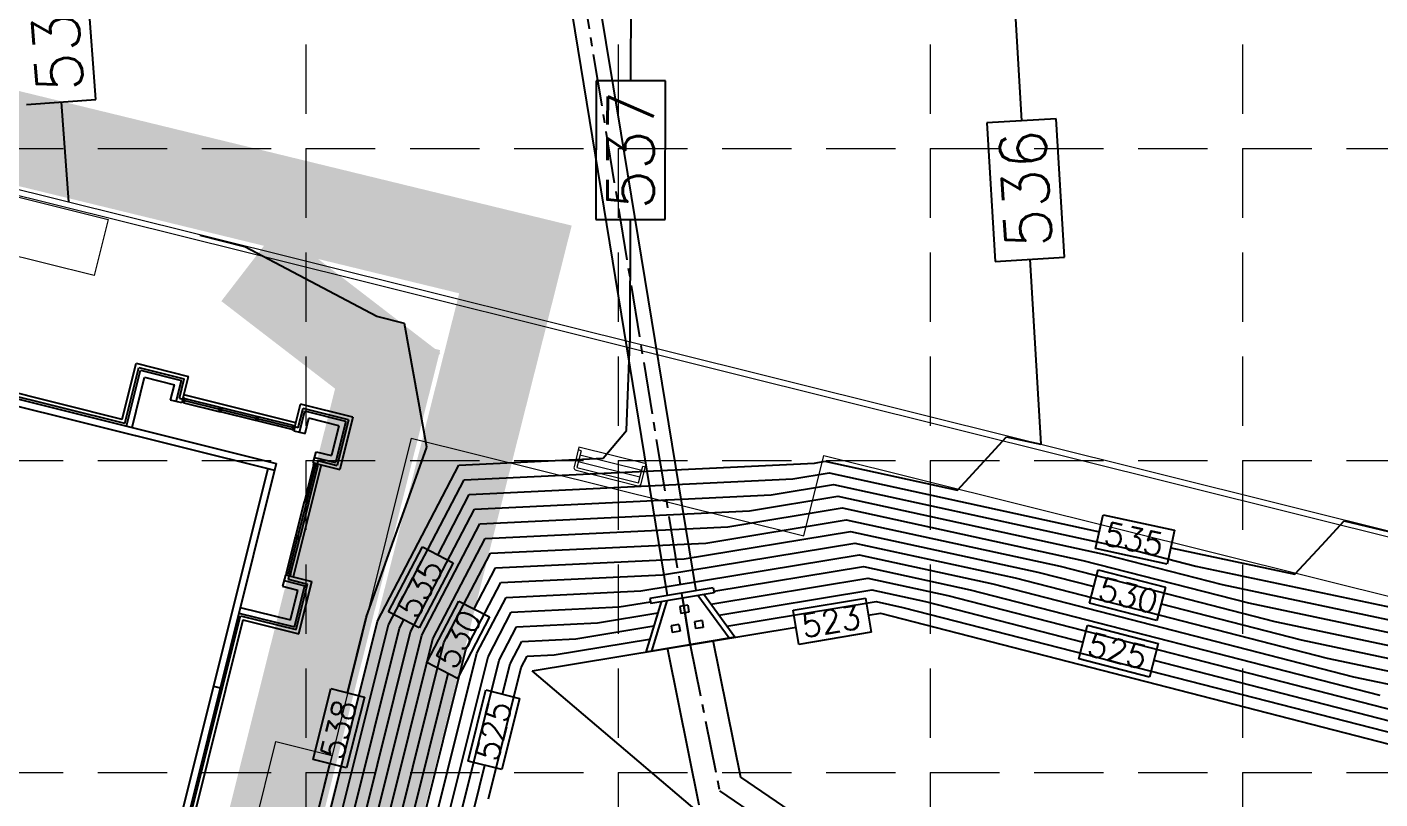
# Model space of a CAD drawing. Header units: feet. Extents: x 2597001 to 2598732, y 7017887 to 7019952.
# Drawn here: x 2597896.2 to 2598013.2, y 7018561.3 to 7018628.1 of the extents above; entities that cross this region are included whole.
import ezdxf

# ---------------------------------------------------------------- set-up
doc = ezdxf.new("R2010")
doc.units = ezdxf.units.FT
doc.header["$LTSCALE"] = 30
doc.header["$MEASUREMENT"] = 0
doc.linetypes.add('18358A-BASE-GRAD$0$CENTER2', pattern=[1.125, 0.75, -0.125, 0.125, -0.125])
doc.linetypes.add('HIDDEN', pattern=[0.375, 0.25, -0.125])
doc.layers.get('0').update_dxf_attribs({"linetype": 'CONTINUOUS'})
for name, color, linetype in [('18358A-BASE-GRAD$0$D-STORM-SYM', 1, 'CONTINUOUS'), ('18358A-BASE-SITE$0$JCP-A-GLAZ', 1, 'CONTINUOUS'), ('18358A-BASE-SITE$0$JCP-A-WALL-FAC1', 1, 'CONTINUOUS'), ('18358A-BASE-SITE$0$JCP-A-WALL-FAC3', 1, 'CONTINUOUS'), ('EROSION BLANKET', 84, 'CONTINUOUS'), ('GRID', 254, 'HIDDEN'), ('LIMITS OF DISTURBANCE', 1, 'HIDDEN'), ('PC', 35, 'CONTINUOUS'), ('STORM', 5, 'CONTINUOUS')]:
    doc.layers.add(name, color=color, linetype=linetype)
for name, color, linetype, lineweight in [('18358A-BASE-SITE$0$A-Sidewalk', 241, 'CONTINUOUS', 20), ('18358A-BASE-SITE$0$A-WALK', 241, 'CONTINUOUS', 20), ('18358A-BASE-SITE$0$BENCH', 210, 'CONTINUOUS', 18), ('18358A-BASE-SITE$0$Curb', 1, 'CONTINUOUS', 9)]:
    doc.layers.add(name, color=color, linetype=linetype, lineweight=lineweight)
doc.styles.add('L0.10-P', font='simplex.shx', dxfattribs={"height": 0.1})
doc.styles.add('L100', font='simplex.shx', dxfattribs={"height": 2})

msp = doc.modelspace()

# ---------------------------------------------------------------- linework, layer by layer
at = {"color": 253, "linetype": '18358A-BASE-GRAD$0$CENTER2'}
msp.add_line((2597952.9, 7018578.69), (2597953.57, 7018574.67), dxfattribs=at)
msp.add_line((2597952.9, 7018578.69), (2597953.57, 7018574.67), dxfattribs=at)
at = {"layer": '18358A-BASE-GRAD$0$D-STORM-SYM', "color": 5}
for p, q in [((2597955.56, 7018579.6), (2597950.09, 7018578.68)), ((2597955.56, 7018579.6), (2597950.09, 7018578.68)), ((2597955.64, 7018579.15), (2597950.16, 7018578.24)), ((2597955.64, 7018579.15), (2597950.16, 7018578.24)), ((2597955.56, 7018579.6), (2597955.64, 7018579.15)), ((2597955.56, 7018579.6), (2597955.64, 7018579.15)), ((2597951.06, 7018578.38), (2597949.72, 7018574.02)), ((2597951.06, 7018578.38), (2597949.72, 7018574.02)), ((2597950.09, 7018578.68), (2597950.16, 7018578.24)), ((2597950.09, 7018578.68), (2597950.16, 7018578.24)), ((2597951.56, 7018578.47), (2597950.22, 7018574.11)), ((2597951.56, 7018578.47), (2597950.22, 7018574.11)), ((2597953.35, 7018578.08), (2597952.68, 7018577.97)), ((2597953.35, 7018578.08), (2597952.68, 7018577.97)), ((2597952.68, 7018577.97), (2597952.77, 7018577.37)), ((2597952.68, 7018577.97), (2597952.77, 7018577.37)), ((2597953.35, 7018578.08), (2597953.45, 7018577.49)), ((2597953.35, 7018578.08), (2597953.45, 7018577.49)), ((2597956.93, 7018575.23), (2597954.24, 7018578.92)), ((2597956.93, 7018575.23), (2597954.24, 7018578.92)), ((2597957.43, 7018575.31), (2597954.74, 7018579)), ((2597957.43, 7018575.31), (2597954.74, 7018579)), ((2597953.45, 7018577.49), (2597952.77, 7018577.37)), ((2597953.45, 7018577.49), (2597952.77, 7018577.37)), ((2597954.6, 7018576.76), (2597953.93, 7018576.65)), ((2597954.6, 7018576.76), (2597953.93, 7018576.65)), ((2597954.6, 7018576.76), (2597954.7, 7018576.17)), ((2597954.6, 7018576.76), (2597954.7, 7018576.17)), ((2597952.59, 7018576.42), (2597951.92, 7018576.31)), ((2597952.59, 7018576.42), (2597951.92, 7018576.31)), ((2597951.92, 7018576.31), (2597952.02, 7018575.72)), ((2597951.92, 7018576.31), (2597952.02, 7018575.72)), ((2597952.69, 7018575.83), (2597952.02, 7018575.72)), ((2597952.69, 7018575.83), (2597952.02, 7018575.72)), ((2597952.59, 7018576.42), (2597952.69, 7018575.83)), ((2597952.59, 7018576.42), (2597952.69, 7018575.83)), ((2597953.93, 7018576.65), (2597954.03, 7018576.06)), ((2597953.93, 7018576.65), (2597954.03, 7018576.06)), ((2597954.7, 7018576.17), (2597954.03, 7018576.06)), ((2597954.7, 7018576.17), (2597954.03, 7018576.06)), ((2597957.43, 7018575.31), (2597949.72, 7018574.02)), ((2597957.43, 7018575.31), (2597949.72, 7018574.02))]:
    msp.add_line(p, q, dxfattribs=at)
at = {"layer": '18358A-BASE-SITE$0$A-Sidewalk', "color": 7}
for p, q in [((2597888.67, 7018615.1), (2597903.23, 7018611.48)), ((2597903.23, 7018611.48), (2597902.02, 7018606.62)), ((2597902.02, 7018606.62), (2597887.46, 7018610.25)), ((2597929.43, 7018592.55), (2597856.77, 7018301.14)), ((2597963.39, 7018584.08), (2597965.12, 7018591.04)), ((2597915.31, 7018556.59), (2597917.73, 7018566.29)), ((2597917.73, 7018566.29), (2597922.58, 7018565.08)), ((2597922.58, 7018565.08), (2597920.16, 7018555.38))]:
    msp.add_line(p, q, dxfattribs=at)
msp.add_lwpolyline([(2597929.43, 7018592.55), (2597963.39, 7018584.08)], dxfattribs=at)
at = {"layer": '18358A-BASE-SITE$0$A-WALK', "color": 7}
msp.add_line((2597965.12, 7018591.04), (2598045.56, 7018570.98), dxfattribs=at)
at = {"layer": '18358A-BASE-SITE$0$BENCH', "color": 7}
for p, q in [((2597944.13, 7018591.46), (2597943.76, 7018590)), ((2597944.13, 7018591.46), (2597943.88, 7018591.52)), ((2597949.37, 7018589.74), (2597944.03, 7018591.07)), ((2597943.76, 7018590), (2597949.1, 7018588.67)), ((2597949.22, 7018589.17), (2597943.89, 7018590.5)), ((2597949.1, 7018588.67), (2597949.46, 7018590.13)), ((2597949.46, 7018590.13), (2597949.71, 7018590.07))]:
    msp.add_line(p, q, dxfattribs=at)
msp.add_lwpolyline([(2597949.77, 7018590.31), (2597943.94, 7018591.76), (2597943.52, 7018590.06, 0.414214), (2597943.7, 7018589.76), (2597949.04, 7018588.43, 0.414214), (2597949.34, 7018588.61)], format="xyb", close=True, dxfattribs=at)
at = {"layer": '18358A-BASE-SITE$0$Curb', "color": 7}
for p, q in [((2597851.47, 7018625.04), (2597910.68, 7018610.28)), ((2597851.35, 7018624.56), (2597914.87, 7018608.72)), ((2597910.68, 7018610.28), (2597961.13, 7018597.7)), ((2597914.87, 7018608.72), (2597956.7, 7018598.29)), ((2597956.7, 7018598.29), (2598046.77, 7018575.83)), ((2597961.13, 7018597.7), (2598046.89, 7018576.32))]:
    msp.add_line(p, q, dxfattribs=at)
at = {"layer": '18358A-BASE-SITE$0$JCP-A-GLAZ', "color": 7}
for p, q in [((2597909.63, 7018595.65), (2597909.72, 7018596.01)), ((2597909.77, 7018595.61), (2597909.63, 7018595.65)), ((2597909.86, 7018595.97), (2597909.72, 7018596.01)), ((2597909.86, 7018595.97), (2597909.77, 7018595.61)), ((2597909.77, 7018595.61), (2597912.8, 7018594.86)), ((2597909.81, 7018595.79), (2597912.84, 7018595.04)), ((2597909.86, 7018595.97), (2597912.89, 7018595.22)), ((2597912.89, 7018595.22), (2597912.8, 7018594.86)), ((2597912.8, 7018594.86), (2597912.94, 7018594.82)), ((2597912.89, 7018595.22), (2597913.03, 7018595.18)), ((2597913.03, 7018595.18), (2597912.94, 7018594.82)), ((2597915.97, 7018594.07), (2597912.94, 7018594.82)), ((2597916.01, 7018594.25), (2597912.98, 7018595)), ((2597916.06, 7018594.43), (2597913.03, 7018595.18)), ((2597916.06, 7018594.43), (2597915.97, 7018594.07)), ((2597916.2, 7018594.39), (2597916.06, 7018594.43)), ((2597916.2, 7018594.39), (2597916.11, 7018594.03)), ((2597919.23, 7018593.64), (2597916.2, 7018594.39)), ((2597916.11, 7018594.03), (2597915.97, 7018594.07)), ((2597919.14, 7018593.28), (2597916.11, 7018594.03)), ((2597919.18, 7018593.46), (2597916.15, 7018594.21)), ((2597919.23, 7018593.64), (2597919.14, 7018593.28)), ((2597919.14, 7018593.28), (2597919.28, 7018593.24)), ((2597919.23, 7018593.64), (2597919.37, 7018593.6)), ((2597919.37, 7018593.6), (2597919.28, 7018593.24)), ((2597920.97, 7018590.22), (2597920.22, 7018587.19)), ((2597921.16, 7018590.18), (2597920.4, 7018587.15)), ((2597921.34, 7018590.13), (2597920.58, 7018587.1)), ((2597920.97, 7018590.22), (2597921.01, 7018590.36)), ((2597921.34, 7018590.13), (2597920.97, 7018590.22)), ((2597921.37, 7018590.27), (2597921.01, 7018590.36)), ((2597921.34, 7018590.13), (2597921.37, 7018590.27)), ((2597920.18, 7018587.05), (2597919.43, 7018584.02)), ((2597920.37, 7018587.01), (2597919.61, 7018583.98)), ((2597920.55, 7018586.96), (2597919.79, 7018583.93)), ((2597920.22, 7018587.19), (2597920.18, 7018587.05)), ((2597920.55, 7018586.96), (2597920.18, 7018587.05)), ((2597920.58, 7018587.1), (2597920.22, 7018587.19)), ((2597920.58, 7018587.1), (2597920.55, 7018586.96)), ((2597918.64, 7018580.85), (2597919.39, 7018583.88)), ((2597918.82, 7018580.81), (2597919.57, 7018583.83)), ((2597919, 7018580.76), (2597919.76, 7018583.79)), ((2597919.39, 7018583.88), (2597919.43, 7018584.02)), ((2597919.76, 7018583.79), (2597919.39, 7018583.88)), ((2597919.79, 7018583.93), (2597919.43, 7018584.02)), ((2597919.76, 7018583.79), (2597919.79, 7018583.93)), ((2597918.64, 7018580.85), (2597918.6, 7018580.71)), ((2597918.6, 7018580.71), (2597918.97, 7018580.62)), ((2597919, 7018580.76), (2597918.64, 7018580.85)), ((2597919, 7018580.76), (2597918.97, 7018580.62))]:
    msp.add_line(p, q, dxfattribs=at)
at = {"layer": '18358A-BASE-SITE$0$JCP-A-WALL-FAC1', "color": 7}
for p, q in [((2597904.65, 7018593.81), (2597885.22, 7018598.65)), ((2597904.65, 7018593.81), (2597905.86, 7018598.66)), ((2597904.8, 7018593.59), (2597906.01, 7018598.42)), ((2597905.29, 7018593.47), (2597906.37, 7018597.81)), ((2597905.86, 7018598.66), (2597909.8, 7018597.67)), ((2597906.01, 7018598.42), (2597909.56, 7018597.53)), ((2597906.37, 7018597.81), (2597908.95, 7018597.17)), ((2597908.62, 7018595.84), (2597908.95, 7018597.17)), ((2597909.11, 7018595.72), (2597909.56, 7018597.53)), ((2597909.38, 7018596.01), (2597909.8, 7018597.67)), ((2597909.59, 7018595.6), (2597908.62, 7018595.84)), ((2597909.38, 7018596.01), (2597909.68, 7018595.93)), ((2597909.68, 7018595.93), (2597909.59, 7018595.6)), ((2597919.66, 7018593.44), (2597920.08, 7018595.11)), ((2597919.77, 7018593.06), (2597920.22, 7018594.87)), ((2597924.02, 7018594.13), (2597920.08, 7018595.11)), ((2597923.78, 7018593.98), (2597920.22, 7018594.87)), ((2597919.37, 7018593.52), (2597919.29, 7018593.18)), ((2597919.29, 7018593.18), (2597920.26, 7018592.94)), ((2597919.66, 7018593.44), (2597919.37, 7018593.52)), ((2597920.26, 7018592.94), (2597920.59, 7018594.27)), ((2597923.17, 7018593.62), (2597920.59, 7018594.27)), ((2597923.17, 7018593.62), (2597922.53, 7018591.03)), ((2597923.78, 7018593.98), (2597922.89, 7018590.43)), ((2597924.02, 7018594.13), (2597923.04, 7018590.19)), ((2597920.96, 7018590.4), (2597921.21, 7018591.36)), ((2597921.08, 7018590.88), (2597922.89, 7018590.43)), ((2597921.21, 7018591.36), (2597922.53, 7018591.03)), ((2597921.3, 7018590.31), (2597920.96, 7018590.4)), ((2597921.37, 7018590.6), (2597921.3, 7018590.31)), ((2597921.37, 7018590.6), (2597923.04, 7018590.19)), ((2597918.55, 7018580.7), (2597918.31, 7018579.73)), ((2597918.88, 7018580.62), (2597918.55, 7018580.7)), ((2597918.81, 7018580.33), (2597918.88, 7018580.62)), ((2597918.81, 7018580.33), (2597920.47, 7018579.91)), ((2597918.31, 7018579.73), (2597919.63, 7018579.4)), ((2597918.43, 7018580.22), (2597920.23, 7018579.77)), ((2597918.98, 7018576.82), (2597919.63, 7018579.4)), ((2597919.35, 7018576.21), (2597920.23, 7018579.77)), ((2597919.49, 7018575.97), (2597920.47, 7018579.91)), ((2597901.14, 7018522.95), (2597914.66, 7018577.18)), ((2597914.52, 7018577.41), (2597919.35, 7018576.21)), ((2597914.65, 7018577.9), (2597918.98, 7018576.82)), ((2597914.66, 7018577.18), (2597919.49, 7018575.97))]:
    msp.add_line(p, q, dxfattribs=at)
at = {"layer": '18358A-BASE-SITE$0$JCP-A-WALL-FAC3', "color": 7}
for p, q in [((2597904.43, 7018594.17), (2597905.64, 7018599.02)), ((2597905.64, 7018599.02), (2597910.17, 7018597.89)), ((2597885.03, 7018597.9), (2597917.61, 7018589.77)), ((2597885.17, 7018598.48), (2597917.75, 7018590.36)), ((2597904.43, 7018594.17), (2597885.29, 7018598.95)), ((2597909.68, 7018595.93), (2597910.17, 7018597.89)), ((2597919.46, 7018593.86), (2597909.76, 7018596.28)), ((2597919.37, 7018593.52), (2597919.86, 7018595.48)), ((2597924.38, 7018594.35), (2597919.86, 7018595.48)), ((2597924.38, 7018594.35), (2597923.26, 7018589.82)), ((2597917.02, 7018589.92), (2597900.37, 7018523.14)), ((2597917.75, 7018590.36), (2597900.96, 7018522.99)), ((2597921.64, 7018590.23), (2597919.22, 7018580.53)), ((2597921.3, 7018590.31), (2597923.26, 7018589.82)), ((2597918.88, 7018580.62), (2597920.84, 7018580.13)), ((2597919.71, 7018575.61), (2597920.84, 7018580.13)), ((2597914.87, 7018576.81), (2597901.42, 7018522.87)), ((2597914.87, 7018576.81), (2597919.71, 7018575.61)), ((2597912.32, 7018571.08), (2597912.91, 7018570.93))]:
    msp.add_line(p, q, dxfattribs=at)
at = {"layer": 'EROSION BLANKET', "const_width": 8, "flags": 128}
for points in [[(2597915.45, 7018607.57), (2597929.52, 7018596.74)], [(2597928.06, 7018601.14), (2597849.83, 7018290.03)]]:
    msp.add_lwpolyline(points, dxfattribs=at)
at = {"layer": 'GRID', "color": 252, "linetype": 'HIDDEN', "lineweight": 0, "ltscale": 0.8}
for p, q in [((2597920.33, 7018941.62), (2597920.33, 7017996.5)), ((2597947.33, 7018941.62), (2597947.33, 7017996.5)), ((2597974.33, 7018941.62), (2597974.33, 7017996.5)), ((2598001.33, 7018941.62), (2598001.33, 7017996.5)), ((2597029.33, 7018617.62), (2598703.33, 7018617.62)), ((2597029.33, 7018590.62), (2598703.33, 7018590.62)), ((2597029.33, 7018563.62), (2598703.33, 7018563.62))]:
    msp.add_line(p, q, dxfattribs=at)
at = {"layer": 'LIMITS OF DISTURBANCE', "ltscale": 4, "const_width": 8, "flags": 128}
msp.add_lwpolyline([(2597813.14, 7018291.7), (2597853.75, 7018272.39), (2597938.45, 7018608.01), (2597851.65, 7018629.15), (2597842.88, 7018633.29, 0.129469), (2597672.69, 7018674.15), (2597664.73, 7018675.69), (2597590.03, 7018693.84), (2597544.64, 7018515.12), (2597438.53, 7018464.67), (2597389.52, 7018413.38), (2597469.13, 7018378.04), (2597806.06, 7018293.63)], format="xyb", close=True, dxfattribs=at)
at = {"layer": 'PC', "color": 35}
for p, q in [((2597981.22, 7018637.13), (2597982.23, 7018620)), ((2597902.15, 7018621.85), (2597901.27, 7018633.81)), ((2597948.43, 7018623.46), (2597948.45, 7018631.78)), ((2597945.43, 7018623.47), (2597945.4, 7018611.47)), ((2597951.43, 7018623.46), (2597945.43, 7018623.47)), ((2597951.4, 7018611.46), (2597951.43, 7018623.46)), ((2597896.16, 7018621.41), (2597902.15, 7018621.85)), ((2597899.16, 7018621.63), (2597899.79, 7018613)), ((2597985.23, 7018620.18), (2597979.24, 7018619.82)), ((2597985.94, 7018608.2), (2597985.23, 7018620.18)), ((2597979.24, 7018619.82), (2597979.95, 7018607.84)), ((2597945.4, 7018611.47), (2597951.4, 7018611.46)), ((2597948.38, 7018600.88), (2597948.4, 7018611.46)), ((2597979.95, 7018607.84), (2597985.94, 7018608.2)), ((2597982.94, 7018608.02), (2597983.89, 7018592.03))]:
    msp.add_line(p, q, dxfattribs=at)
at = {"layer": 'PC', "color": 35, "linetype": 'Continuous', "extrusion": (-0.24808, -0.968739, 0)}
msp.add_line((2597915.04, 7018609.09, 538), (2597911.17, 7018610.08, 538), dxfattribs=at)
msp.add_line((2597915.04, 7018609.09, 538), (2597911.17, 7018610.08, 538), dxfattribs=at)
at = {"layer": 'PC', "color": 35, "linetype": 'Continuous', "extrusion": (0.466856, 0.884333, 0)}
msp.add_line((2597926.46, 7018603.06, 538), (2597915.04, 7018609.09, 538), dxfattribs=at)
msp.add_line((2597926.46, 7018603.06, 538), (2597915.04, 7018609.09, 538), dxfattribs=at)
at = {"layer": 'PC', "color": 35, "linetype": 'Continuous', "extrusion": (-0.241975, -0.970282, 0)}
msp.add_line((2597928.84, 7018602.47, 538), (2597926.46, 7018603.06, 538), dxfattribs=at)
msp.add_line((2597928.84, 7018602.47, 538), (2597926.46, 7018603.06, 538), dxfattribs=at)
at = {"layer": 'PC', "color": 35, "linetype": 'Continuous', "extrusion": (0.983683, 0.179911, 0)}
msp.add_line((2597930.79, 7018591.77, 538), (2597928.84, 7018602.47, 538), dxfattribs=at)
msp.add_line((2597930.79, 7018591.77, 538), (2597928.84, 7018602.47, 538), dxfattribs=at)
at = {"layer": 'PC', "color": 35, "linetype": 'Continuous', "extrusion": (0.999192, -0.040179, 0)}
msp.add_line((2597948.05, 7018593.2, 537), (2597948.36, 7018600.78, 537), dxfattribs=at)
msp.add_line((2597948.05, 7018593.2, 537), (2597948.36, 7018600.78, 537), dxfattribs=at)
at = {"layer": 'PC', "color": 35, "linetype": 'Continuous', "extrusion": (0.970296, -0.24192, 0)}
msp.add_line((2597948.36, 7018600.78, 537), (2597948.38, 7018600.88, 537), dxfattribs=at)
msp.add_line((2597948.36, 7018600.78, 537), (2597948.38, 7018600.88, 537), dxfattribs=at)
at = {"layer": 'PC', "color": 35, "linetype": 'Continuous', "extrusion": (0.765744, -0.643145, 0)}
msp.add_line((2597946.05, 7018590.81, 537), (2597948.05, 7018593.2, 537), dxfattribs=at)
msp.add_line((2597946.05, 7018590.81, 537), (2597948.05, 7018593.2, 537), dxfattribs=at)
at = {"layer": 'PC', "color": 35, "linetype": 'Continuous'}
for p, q in [((2597979.01, 7018590.56, 536), (2597980.93, 7018592.66, 536)), ((2597979.01, 7018590.56, 536), (2597980.93, 7018592.66, 536)), ((2597980.93, 7018592.66, 536), (2597983.89, 7018592.03, 536)), ((2597980.93, 7018592.66, 536), (2597983.89, 7018592.03, 536)), ((2597925.55, 7018577.02, 538), (2597930.79, 7018591.77, 538)), ((2597925.55, 7018577.02, 538), (2597930.79, 7018591.77, 538)), ((2597933.55, 7018590.22, 537), (2597946.05, 7018590.81, 537)), ((2597933.55, 7018590.22, 537), (2597946.05, 7018590.81, 537)), ((2597926.51, 7018576.71, 537), (2597933.55, 7018590.22, 537)), ((2597926.51, 7018576.71, 537), (2597933.55, 7018590.22, 537)), ((2597934.01, 7018588.94, 536), (2597964.32, 7018590.39, 536)), ((2597934.01, 7018588.94, 536), (2597964.32, 7018590.39, 536)), ((2597962.44, 7018589.01, 535), (2597965.59, 7018589.53, 535)), ((2597962.44, 7018589.01, 535), (2597965.59, 7018589.53, 535)), ((2597965.59, 7018589.53, 535), (2597988.96, 7018584.45, 535)), ((2597965.59, 7018589.53, 535), (2597988.96, 7018584.45, 535)), ((2597965.96, 7018588.52, 534), (2597991.41, 7018582.99, 534)), ((2597965.96, 7018588.52, 534), (2597991.41, 7018582.99, 534)), ((2597958.69, 7018586.24, 533), (2597966.33, 7018587.51, 533)), ((2597958.69, 7018586.24, 533), (2597966.33, 7018587.51, 533)), ((2597966.33, 7018587.51, 533), (2597989.46, 7018582.48, 533)), ((2597966.33, 7018587.51, 533), (2597989.46, 7018582.48, 533)), ((2597956.81, 7018584.86, 532), (2597966.7, 7018586.5, 532)), ((2597956.81, 7018584.86, 532), (2597966.7, 7018586.5, 532)), ((2598008.21, 7018583.28, 535), (2598010.15, 7018585.38, 535)), ((2598008.21, 7018583.28, 535), (2598010.15, 7018585.38, 535)), ((2597931.3, 7018575.17, 532), (2597935.82, 7018583.85, 532)), ((2597931.3, 7018575.17, 532), (2597935.82, 7018583.85, 532)), ((2597927.47, 7018577.51, 535), (2597930.4, 7018583.13, 535)), ((2597927.47, 7018577.51, 535), (2597930.4, 7018583.13, 535)), ((2597930.4, 7018583.13, 535), (2597933.06, 7018581.74, 535)), ((2597930.4, 7018583.13, 535), (2597933.06, 7018581.74, 535)), ((2597951.18, 7018580.71, 529), (2597967.81, 7018583.46, 529)), ((2597951.18, 7018580.71, 529), (2597967.81, 7018583.46, 529)), ((2597967.81, 7018583.46, 529), (2597981.69, 7018580.45, 529)), ((2597967.81, 7018583.46, 529), (2597981.69, 7018580.45, 529)), ((2597995.14, 7018583.04, 535), (2598005.88, 7018580.77, 535)), ((2597995.14, 7018583.04, 535), (2598005.88, 7018580.77, 535)), ((2598005.88, 7018580.77, 535), (2598008.21, 7018583.28, 535)), ((2598005.88, 7018580.77, 535), (2598008.21, 7018583.28, 535)), ((2597933.06, 7018581.74, 535), (2597930.13, 7018576.12, 535)), ((2597933.06, 7018581.74, 535), (2597930.13, 7018576.12, 535)), ((2597955.61, 7018579.3, 527), (2597968.55, 7018581.44, 527)), ((2597955.61, 7018579.3, 527), (2597968.55, 7018581.44, 527)), ((2597955.61, 7018579.3, 527), (2597968.55, 7018581.44, 527)), ((2597955.61, 7018579.3, 527), (2597968.55, 7018581.44, 527)), ((2597968.55, 7018581.44, 527), (2597977.8, 7018579.43, 527)), ((2597968.55, 7018581.44, 527), (2597977.8, 7018579.43, 527)), ((2597968.55, 7018581.44, 527), (2597977.8, 7018579.43, 527)), ((2597968.55, 7018581.44, 527), (2597977.8, 7018579.43, 527)), ((2597997.31, 7018581.47, 534), (2598023.47, 7018575.94, 534)), ((2597997.31, 7018581.47, 534), (2598023.47, 7018575.94, 534)), ((2597937.19, 7018580.04, 529), (2597951.18, 7018580.71, 529)), ((2597937.19, 7018580.04, 529), (2597951.18, 7018580.71, 529)), ((2597955.34, 7018578.18, 526), (2597968.92, 7018580.43, 526)), ((2597955.34, 7018578.18, 526), (2597968.92, 7018580.43, 526)), ((2597988.12, 7018578.25, 530), (2597988.87, 7018581.16, 530)), ((2597988.12, 7018578.25, 530), (2597988.87, 7018581.16, 530)), ((2597988.87, 7018581.16, 530), (2597994.68, 7018579.66, 530)), ((2597988.87, 7018581.16, 530), (2597994.68, 7018579.66, 530)), ((2597994.68, 7018579.66, 530), (2597993.93, 7018576.76, 530)), ((2597994.68, 7018579.66, 530), (2597993.93, 7018576.76, 530)), ((2597962.48, 7018577.66, 523), (2597968.73, 7018578.7, 523)), ((2597962.48, 7018577.66, 523), (2597968.73, 7018578.7, 523)), ((2597969.66, 7018578.4, 524), (2597971.97, 7018577.9, 524)), ((2597969.66, 7018578.4, 524), (2597971.97, 7018577.9, 524)), ((2597969.66, 7018578.4, 524), (2597971.97, 7018577.9, 524)), ((2597969.66, 7018578.4, 524), (2597971.97, 7018577.9, 524)), ((2597973.91, 7018578.41, 525), (2597987.55, 7018574.9, 525)), ((2597973.91, 7018578.41, 525), (2597987.55, 7018574.9, 525)), ((2597975.86, 7018578.92, 526), (2598015.51, 7018568.72, 526)), ((2597975.86, 7018578.92, 526), (2598015.51, 7018568.72, 526)), ((2597993.93, 7018576.76, 530), (2597988.12, 7018578.25, 530)), ((2597993.93, 7018576.76, 530), (2597988.12, 7018578.25, 530)), ((2598001.86, 7018578.28, 532), (2598023.26, 7018573.76, 532)), ((2598001.86, 7018578.28, 532), (2598023.26, 7018573.76, 532)), ((2597923.93, 7018570.5, 538), (2597925.55, 7018577.02, 538)), ((2597923.93, 7018570.5, 538), (2597925.55, 7018577.02, 538)), ((2597930.13, 7018576.12, 535), (2597927.47, 7018577.51, 535)), ((2597930.13, 7018576.12, 535), (2597927.47, 7018577.51, 535)), ((2597970.03, 7018577.39, 523), (2598022.33, 7018563.93, 523)), ((2597970.03, 7018577.39, 523), (2598022.33, 7018563.93, 523)), ((2597919.97, 7018542.19, 535), (2597928.42, 7018576.09, 535)), ((2597919.97, 7018542.19, 535), (2597928.42, 7018576.09, 535)), ((2597921.1, 7018550.85, 536), (2597927.47, 7018576.4, 536)), ((2597921.1, 7018550.85, 536), (2597927.47, 7018576.4, 536)), ((2597937.04, 7018573.33, 526), (2597938.55, 7018576.22, 526)), ((2597937.04, 7018573.33, 526), (2597938.55, 7018576.22, 526)), ((2597938.55, 7018576.22, 526), (2597945.54, 7018576.55, 526)), ((2597938.55, 7018576.22, 526), (2597945.54, 7018576.55, 526)), ((2597939.91, 7018572.4, 523), (2597962.73, 7018576.18, 523)), ((2597939.91, 7018572.4, 523), (2597962.73, 7018576.18, 523)), ((2597943.67, 7018575.17, 525), (2597950.41, 7018576.29, 525)), ((2597943.67, 7018575.17, 525), (2597950.41, 7018576.29, 525)), ((2597987.18, 7018573.45, 525), (2597987.93, 7018576.35, 525)), ((2597987.18, 7018573.45, 525), (2597987.93, 7018576.35, 525)), ((2597987.93, 7018576.35, 525), (2597994.06, 7018574.78, 525)), ((2597987.93, 7018576.35, 525), (2597994.06, 7018574.78, 525)), ((2597916.46, 7018515.65, 532), (2597931.3, 7018575.17, 532)), ((2597916.46, 7018515.65, 532), (2597931.3, 7018575.17, 532)), ((2597941.79, 7018573.79, 524), (2597950.06, 7018575.16, 524)), ((2597941.79, 7018573.79, 524), (2597950.06, 7018575.16, 524)), ((2597994.06, 7018574.78, 525), (2597993.31, 7018571.87, 525)), ((2597994.06, 7018574.78, 525), (2597993.31, 7018571.87, 525)), ((2598006.41, 7018575.09, 530), (2598023.05, 7018571.57, 530)), ((2598006.41, 7018575.09, 530), (2598023.05, 7018571.57, 530)), ((2597917.13, 7018505.91, 529), (2597934.17, 7018574.25, 529)), ((2597917.13, 7018505.91, 529), (2597934.17, 7018574.25, 529)), ((2597920.93, 7018516.99, 528), (2597935.12, 7018573.94, 528)), ((2597920.93, 7018516.99, 528), (2597935.12, 7018573.94, 528)), ((2597938.95, 7018572.71, 524), (2597939.46, 7018573.67, 524)), ((2597938.95, 7018572.71, 524), (2597939.46, 7018573.67, 524)), ((2597939.46, 7018573.67, 524), (2597941.79, 7018573.79, 524)), ((2597939.46, 7018573.67, 524), (2597941.79, 7018573.79, 524)), ((2597993.31, 7018571.87, 525), (2597987.18, 7018573.45, 525)), ((2597993.31, 7018571.87, 525), (2597987.18, 7018573.45, 525)), ((2597993.68, 7018573.32, 525), (2598017.78, 7018567.12, 525)), ((2597993.68, 7018573.32, 525), (2598017.78, 7018567.12, 525)), ((2597914.61, 7018499.96, 530), (2597932.62, 7018572.17, 530)), ((2597914.61, 7018499.96, 530), (2597932.62, 7018572.17, 530)), ((2597993.68, 7018526.71, 523), (2597939.91, 7018572.4, 523)), ((2597993.68, 7018526.71, 523), (2597939.91, 7018572.4, 523)), ((2597922.47, 7018570.87, 538), (2597925.38, 7018570.14, 538)), ((2597922.47, 7018570.87, 538), (2597925.38, 7018570.14, 538)), ((2597935.89, 7018570.75, 525), (2597938.8, 7018570.02, 525)), ((2597935.89, 7018570.75, 525), (2597938.8, 7018570.02, 525)), ((2597882.95, 7018406.17, 538), (2597922.4, 7018564.36, 538)), ((2597882.95, 7018406.17, 538), (2597922.4, 7018564.36, 538)), ((2597923.85, 7018564, 538), (2597920.94, 7018564.72, 538)), ((2597923.85, 7018564, 538), (2597920.94, 7018564.72, 538)), ((2597932.32, 7018550.24, 525), (2597935.81, 7018564.24, 525)), ((2597932.32, 7018550.24, 525), (2597935.81, 7018564.24, 525)), ((2597937.26, 7018563.88, 525), (2597934.35, 7018564.6, 525)), ((2597937.26, 7018563.88, 525), (2597934.35, 7018564.6, 525))]:
    msp.add_line(p, q, dxfattribs=at)
at = {"layer": 'PC', "color": 35, "linetype": 'Continuous', "extrusion": (1, 0, 0)}
msp.add_line((2597930.79, 7018591.77, 538), (2597930.79, 7018591.77, 538), dxfattribs=at)
msp.add_line((2597930.79, 7018591.77, 538), (2597930.79, 7018591.77, 538), dxfattribs=at)
at = {"layer": 'PC', "color": 35, "linetype": 'Continuous', "extrusion": (0.163515, -0.986541, 0)}
for p, q in [((2597964.32, 7018590.39, 536), (2597965.22, 7018590.54, 536)), ((2597964.32, 7018590.39, 536), (2597965.22, 7018590.54, 536)), ((2597960.57, 7018587.63, 534), (2597965.96, 7018588.52, 534)), ((2597960.57, 7018587.63, 534), (2597965.96, 7018588.52, 534)), ((2597954.93, 7018583.47, 531), (2597967.07, 7018585.48, 531)), ((2597954.93, 7018583.47, 531), (2597967.07, 7018585.48, 531)), ((2597953.06, 7018582.09, 530), (2597967.44, 7018584.47, 530)), ((2597953.06, 7018582.09, 530), (2597967.44, 7018584.47, 530)), ((2597949.3, 7018579.32, 528), (2597968.18, 7018582.45, 528)), ((2597949.3, 7018579.32, 528), (2597968.18, 7018582.45, 528)), ((2597956.04, 7018577.22, 525), (2597969.29, 7018579.42, 525)), ((2597956.04, 7018577.22, 525), (2597969.29, 7018579.42, 525)), ((2597947.42, 7018577.94, 527), (2597950.14, 7018578.39, 527)), ((2597947.42, 7018577.94, 527), (2597950.14, 7018578.39, 527)), ((2597956.73, 7018576.26, 524), (2597969.66, 7018578.4, 524)), ((2597956.73, 7018576.26, 524), (2597969.66, 7018578.4, 524)), ((2597956.73, 7018576.26, 524), (2597969.66, 7018578.4, 524)), ((2597956.73, 7018576.26, 524), (2597969.66, 7018578.4, 524)), ((2597945.54, 7018576.55, 526), (2597950.76, 7018577.42, 526)), ((2597945.54, 7018576.55, 526), (2597950.76, 7018577.42, 526)), ((2597968.97, 7018577.22, 523), (2597970.03, 7018577.39, 523)), ((2597968.97, 7018577.22, 523), (2597970.03, 7018577.39, 523)), ((2597969.22, 7018575.74, 523), (2597962.97, 7018574.7, 523)), ((2597969.22, 7018575.74, 523), (2597962.97, 7018574.7, 523))]:
    msp.add_line(p, q, dxfattribs=at)
at = {"layer": 'PC', "color": 35, "linetype": 'Continuous', "extrusion": (-0.212328, -0.977198, 0)}
for p, q in [((2597965.22, 7018590.54, 536), (2597976.7, 7018588.05, 536)), ((2597965.22, 7018590.54, 536), (2597976.7, 7018588.05, 536)), ((2597966.7, 7018586.5, 532), (2597987.52, 7018581.97, 532)), ((2597966.7, 7018586.5, 532), (2597987.52, 7018581.97, 532)), ((2597967.07, 7018585.48, 531), (2597985.58, 7018581.46, 531)), ((2597967.07, 7018585.48, 531), (2597985.58, 7018581.46, 531)), ((2597989.28, 7018585.92, 535), (2597995.47, 7018584.57, 535)), ((2597989.28, 7018585.92, 535), (2597995.47, 7018584.57, 535)), ((2597967.44, 7018584.47, 530), (2597983.63, 7018580.95, 530)), ((2597967.44, 7018584.47, 530), (2597983.63, 7018580.95, 530)), ((2597994.83, 7018581.64, 535), (2597988.64, 7018582.99, 535)), ((2597994.83, 7018581.64, 535), (2597988.64, 7018582.99, 535)), ((2597968.18, 7018582.45, 528), (2597979.75, 7018579.94, 528)), ((2597968.18, 7018582.45, 528), (2597979.75, 7018579.94, 528)), ((2597969.29, 7018579.42, 525), (2597973.91, 7018578.41, 525)), ((2597969.29, 7018579.42, 525), (2597973.91, 7018578.41, 525))]:
    msp.add_line(p, q, dxfattribs=at)
at = {"layer": 'PC', "color": 35, "linetype": 'Continuous', "extrusion": (0.736495, -0.676443, 0)}
msp.add_line((2597976.7, 7018588.05, 536), (2597979.01, 7018590.56, 536), dxfattribs=at)
msp.add_line((2597976.7, 7018588.05, 536), (2597979.01, 7018590.56, 536), dxfattribs=at)
at = {"layer": 'PC', "color": 35, "linetype": 'Continuous', "extrusion": (0.886706, -0.462333, 0)}
for p, q in [((2597927.47, 7018576.4, 536), (2597934.01, 7018588.94, 536)), ((2597927.47, 7018576.4, 536), (2597934.01, 7018588.94, 536)), ((2597931.73, 7018582.43, 535), (2597934.46, 7018587.67, 535)), ((2597931.73, 7018582.43, 535), (2597934.46, 7018587.67, 535)), ((2597929.38, 7018575.79, 534), (2597934.91, 7018586.4, 534)), ((2597929.38, 7018575.79, 534), (2597934.91, 7018586.4, 534)), ((2597930.34, 7018575.48, 533), (2597935.37, 7018585.13, 533)), ((2597930.34, 7018575.48, 533), (2597935.37, 7018585.13, 533)), ((2597932.25, 7018574.86, 531), (2597936.28, 7018582.58, 531)), ((2597932.25, 7018574.86, 531), (2597936.28, 7018582.58, 531)), ((2597934.88, 7018577.76, 530), (2597936.73, 7018581.31, 530)), ((2597934.88, 7018577.76, 530), (2597936.73, 7018581.31, 530)), ((2597934.17, 7018574.25, 529), (2597937.19, 7018580.04, 529)), ((2597934.17, 7018574.25, 529), (2597937.19, 7018580.04, 529)), ((2597930.78, 7018573.13, 530), (2597933.55, 7018578.45, 530)), ((2597930.78, 7018573.13, 530), (2597933.55, 7018578.45, 530)), ((2597935.12, 7018573.94, 528), (2597937.64, 7018578.76, 528)), ((2597935.12, 7018573.94, 528), (2597937.64, 7018578.76, 528)), ((2597928.42, 7018576.09, 535), (2597928.8, 7018576.82, 535)), ((2597928.42, 7018576.09, 535), (2597928.8, 7018576.82, 535)), ((2597936.21, 7018577.07, 530), (2597933.44, 7018571.75, 530)), ((2597936.21, 7018577.07, 530), (2597933.44, 7018571.75, 530)), ((2597936.08, 7018573.63, 527), (2597938.09, 7018577.49, 527)), ((2597936.08, 7018573.63, 527), (2597938.09, 7018577.49, 527)), ((2597938, 7018573.02, 525), (2597939, 7018574.95, 525)), ((2597938, 7018573.02, 525), (2597939, 7018574.95, 525))]:
    msp.add_line(p, q, dxfattribs=at)
at = {"layer": 'PC', "color": 35, "linetype": 'Continuous', "extrusion": (0.047742, -0.99886, 0)}
for p, q in [((2597934.46, 7018587.67, 535), (2597962.44, 7018589.01, 535)), ((2597934.46, 7018587.67, 535), (2597962.44, 7018589.01, 535)), ((2597934.91, 7018586.4, 534), (2597960.57, 7018587.63, 534)), ((2597934.91, 7018586.4, 534), (2597960.57, 7018587.63, 534)), ((2597935.37, 7018585.13, 533), (2597958.69, 7018586.24, 533)), ((2597935.37, 7018585.13, 533), (2597958.69, 7018586.24, 533)), ((2597935.82, 7018583.85, 532), (2597956.81, 7018584.86, 532)), ((2597935.82, 7018583.85, 532), (2597956.81, 7018584.86, 532)), ((2597936.28, 7018582.58, 531), (2597954.93, 7018583.47, 531)), ((2597936.28, 7018582.58, 531), (2597954.93, 7018583.47, 531)), ((2597936.73, 7018581.31, 530), (2597953.06, 7018582.09, 530)), ((2597936.73, 7018581.31, 530), (2597953.06, 7018582.09, 530)), ((2597937.64, 7018578.76, 528), (2597949.3, 7018579.32, 528)), ((2597937.64, 7018578.76, 528), (2597949.3, 7018579.32, 528)), ((2597938.09, 7018577.49, 527), (2597947.42, 7018577.94, 527)), ((2597938.09, 7018577.49, 527), (2597947.42, 7018577.94, 527)), ((2597939, 7018574.95, 525), (2597943.67, 7018575.17, 525)), ((2597939, 7018574.95, 525), (2597943.67, 7018575.17, 525))]:
    msp.add_line(p, q, dxfattribs=at)
at = {"layer": 'PC', "color": 35, "linetype": 'Continuous', "extrusion": (0.977198, -0.212328, 0)}
for p, q in [((2597988.64, 7018582.99, 535), (2597989.28, 7018585.92, 535)), ((2597988.64, 7018582.99, 535), (2597989.28, 7018585.92, 535)), ((2597995.47, 7018584.57, 535), (2597994.83, 7018581.64, 535)), ((2597995.47, 7018584.57, 535), (2597994.83, 7018581.64, 535))]:
    msp.add_line(p, q, dxfattribs=at)
at = {"layer": 'PC', "color": 35, "linetype": 'Continuous', "extrusion": (-0.230406, -0.973095, 0)}
msp.add_line((2598010.15, 7018585.38, 535), (2598018.36, 7018583.43, 535), dxfattribs=at)
msp.add_line((2598010.15, 7018585.38, 535), (2598018.36, 7018583.43, 535), dxfattribs=at)
at = {"layer": 'PC', "color": 35, "linetype": 'Continuous', "extrusion": (-0.249245, -0.96844, 0)}
for p, q in [((2597991.41, 7018582.99, 534), (2597997.31, 7018581.47, 534)), ((2597991.41, 7018582.99, 534), (2597997.31, 7018581.47, 534)), ((2597985.58, 7018581.46, 531), (2598004.14, 7018576.69, 531)), ((2597985.58, 7018581.46, 531), (2598004.14, 7018576.69, 531)), ((2597987.52, 7018581.97, 532), (2598001.86, 7018578.28, 532)), ((2597987.52, 7018581.97, 532), (2598001.86, 7018578.28, 532)), ((2597989.46, 7018582.48, 533), (2597999.59, 7018579.88, 533)), ((2597989.46, 7018582.48, 533), (2597999.59, 7018579.88, 533)), ((2597981.69, 7018580.45, 529), (2598008.68, 7018573.5, 529)), ((2597981.69, 7018580.45, 529), (2598008.68, 7018573.5, 529)), ((2597983.63, 7018580.95, 530), (2597988.5, 7018579.7, 530)), ((2597983.63, 7018580.95, 530), (2597988.5, 7018579.7, 530)), ((2597977.8, 7018579.43, 527), (2598013.23, 7018570.31, 527)), ((2597977.8, 7018579.43, 527), (2598013.23, 7018570.31, 527)), ((2597977.8, 7018579.43, 527), (2598013.23, 7018570.31, 527)), ((2597977.8, 7018579.43, 527), (2598013.23, 7018570.31, 527)), ((2597979.75, 7018579.94, 528), (2598010.96, 7018571.9, 528)), ((2597979.75, 7018579.94, 528), (2598010.96, 7018571.9, 528)), ((2597994.31, 7018578.21, 530), (2598006.41, 7018575.09, 530)), ((2597994.31, 7018578.21, 530), (2598006.41, 7018575.09, 530)), ((2597971.97, 7018577.9, 524), (2598020.06, 7018565.53, 524)), ((2597971.97, 7018577.9, 524), (2598020.06, 7018565.53, 524)), ((2597971.97, 7018577.9, 524), (2598020.06, 7018565.53, 524)), ((2597971.97, 7018577.9, 524), (2598020.06, 7018565.53, 524))]:
    msp.add_line(p, q, dxfattribs=at)
at = {"layer": 'PC', "color": 35, "linetype": 'Continuous', "extrusion": (0.212328, 0.977198, 0)}
msp.add_line((2597968.92, 7018580.43, 526), (2597975.86, 7018578.92, 526), dxfattribs=at)
msp.add_line((2597968.92, 7018580.43, 526), (2597975.86, 7018578.92, 526), dxfattribs=at)
at = {"layer": 'PC', "color": 35, "linetype": 'Continuous', "extrusion": (-0.206857, -0.978371, 0)}
for p, q in [((2597999.59, 7018579.88, 533), (2598023.36, 7018574.85, 533)), ((2597999.59, 7018579.88, 533), (2598023.36, 7018574.85, 533)), ((2598004.14, 7018576.69, 531), (2598023.16, 7018572.67, 531)), ((2598004.14, 7018576.69, 531), (2598023.16, 7018572.67, 531)), ((2598010.96, 7018571.9, 528), (2598022.85, 7018569.39, 528)), ((2598010.96, 7018571.9, 528), (2598022.85, 7018569.39, 528))]:
    msp.add_line(p, q, dxfattribs=at)
at = {"layer": 'PC', "color": 35, "linetype": 'Continuous', "extrusion": (-0.462333, -0.886706, 0)}
for p, q in [((2597933.55, 7018578.45, 530), (2597936.21, 7018577.07, 530)), ((2597933.55, 7018578.45, 530), (2597936.21, 7018577.07, 530)), ((2597933.44, 7018571.75, 530), (2597930.78, 7018573.13, 530)), ((2597933.44, 7018571.75, 530), (2597930.78, 7018573.13, 530))]:
    msp.add_line(p, q, dxfattribs=at)
at = {"layer": 'PC', "color": 35, "linetype": 'Continuous', "extrusion": (0.986541, 0.163515, 0)}
for p, q in [((2597968.73, 7018578.7, 523), (2597969.22, 7018575.74, 523)), ((2597968.73, 7018578.7, 523), (2597969.22, 7018575.74, 523)), ((2597962.97, 7018574.7, 523), (2597962.48, 7018577.66, 523)), ((2597962.97, 7018574.7, 523), (2597962.48, 7018577.66, 523))]:
    msp.add_line(p, q, dxfattribs=at)
at = {"layer": 'PC', "color": 35, "linetype": 'Continuous', "extrusion": (0.970296, -0.241922, 0)}
for p, q in [((2597918.93, 7018533.87, 534), (2597929.38, 7018575.79, 534)), ((2597918.93, 7018533.87, 534), (2597929.38, 7018575.79, 534)), ((2597922.07, 7018558.89, 537), (2597926.51, 7018576.71, 537)), ((2597922.07, 7018558.89, 537), (2597926.51, 7018576.71, 537)), ((2597915.46, 7018507.5, 531), (2597932.25, 7018574.86, 531)), ((2597915.46, 7018507.5, 531), (2597932.25, 7018574.86, 531)), ((2597917.79, 7018525.14, 533), (2597930.34, 7018575.48, 533)), ((2597917.79, 7018525.14, 533), (2597930.34, 7018575.48, 533)), ((2597924.72, 7018528.07, 527), (2597936.08, 7018573.63, 527)), ((2597924.72, 7018528.07, 527), (2597936.08, 7018573.63, 527)), ((2597928.52, 7018539.15, 526), (2597937.04, 7018573.33, 526)), ((2597928.52, 7018539.15, 526), (2597937.04, 7018573.33, 526)), ((2597936.11, 7018561.32, 524), (2597938.95, 7018572.71, 524)), ((2597936.11, 7018561.32, 524), (2597938.95, 7018572.71, 524)), ((2597937.34, 7018570.39, 525), (2597938, 7018573.02, 525)), ((2597937.34, 7018570.39, 525), (2597938, 7018573.02, 525)), ((2597920.94, 7018564.72, 538), (2597922.47, 7018570.87, 538)), ((2597920.94, 7018564.72, 538), (2597922.47, 7018570.87, 538)), ((2597925.38, 7018570.14, 538), (2597923.85, 7018564, 538)), ((2597925.38, 7018570.14, 538), (2597923.85, 7018564, 538)), ((2597934.35, 7018564.6, 525), (2597935.89, 7018570.75, 525)), ((2597934.35, 7018564.6, 525), (2597935.89, 7018570.75, 525)), ((2597938.8, 7018570.02, 525), (2597937.26, 7018563.88, 525)), ((2597938.8, 7018570.02, 525), (2597937.26, 7018563.88, 525))]:
    msp.add_line(p, q, dxfattribs=at)
at = {"layer": 'PC', "color": 35, "linetype": 'Continuous', "extrusion": (0.206857, 0.978371, 0)}
msp.add_line((2598008.68, 7018573.5, 529), (2598022.95, 7018570.48, 529), dxfattribs=at)
msp.add_line((2598008.68, 7018573.5, 529), (2598022.95, 7018570.48, 529), dxfattribs=at)
at = {"layer": 'STORM', "color": 170}
for p, q in [((2597947.59, 7018618.94), (2597942.99, 7018647.04)), ((2597947.59, 7018618.94), (2597942.99, 7018647.04)), ((2597951.61, 7018578.94), (2597940.63, 7018646)), ((2597951.61, 7018578.94), (2597940.63, 7018646)), ((2597954.07, 7018579.35), (2597947.59, 7018618.94)), ((2597954.07, 7018579.35), (2597947.59, 7018618.94)), ((2597955.53, 7018575.06), (2597957.91, 7018563.2)), ((2597955.53, 7018575.06), (2597957.91, 7018563.2)), ((2597951.61, 7018574.27), (2597954.31, 7018560.81)), ((2597951.61, 7018574.27), (2597954.31, 7018560.81)), ((2597957.91, 7018563.2), (2598027.23, 7018516.22)), ((2597957.91, 7018563.2), (2598027.23, 7018516.22))]:
    msp.add_line(p, q, dxfattribs=at)
at = {"layer": 'STORM', "linetype": '18358A-BASE-GRAD$0$CENTER2', "ltscale": 0.2}
for p, q in [((2597953.57, 7018574.67), (2597941.81, 7018646.52)), ((2597953.57, 7018574.67), (2597941.81, 7018646.52)), ((2597953.57, 7018574.67), (2597956.11, 7018562.01)), ((2597953.57, 7018574.67), (2597956.11, 7018562.01)), ((2597956.11, 7018562.01), (2598026.8, 7018514.1)), ((2597956.11, 7018562.01), (2598026.8, 7018514.1))]:
    msp.add_line(p, q, dxfattribs=at)

# ---------------------------------------------------------------- texts
at = {"layer": 'PC', "color": 35}
for s, height, rotation, style, p in [('538', 4, 94.1846, 'L100', (2597901.09, 7018622.63)), ('537', 4, 89.8805, 'L100', (2597950.41, 7018612.32)), ('536', 4, 93.3939, 'L100', (2597984.88, 7018609.09)), ('535', 2, 347.7412, 'L0.10-P', (2597989.24, 7018583.37, 535)), ('535', 2, 347.7412, 'L0.10-P', (2597989.24, 7018583.37, 535)), ('535', 2, 62.4622, 'L0.10-P', (2597929.92, 7018576.8, 535)), ('535', 2, 62.4622, 'L0.10-P', (2597929.92, 7018576.8, 535)), ('530', 2, 345.5672, 'L0.10-P', (2597988.73, 7018578.61, 530)), ('530', 2, 345.5672, 'L0.10-P', (2597988.73, 7018578.61, 530)), ('523', 2, 9.411, 'L0.10-P', (2597963.38, 7018575.28, 523)), ('523', 2, 9.411, 'L0.10-P', (2597963.38, 7018575.28, 523)), ('530', 2, 62.4622, 'L0.10-P', (2597933.23, 7018572.42, 530)), ('530', 2, 62.4622, 'L0.10-P', (2597933.23, 7018572.42, 530)), ('525', 2, 345.5672, 'L0.10-P', (2597987.79, 7018573.81, 525)), ('525', 2, 345.5672, 'L0.10-P', (2597987.79, 7018573.81, 525)), ('538', 2, 76, 'L0.10-P', (2597923.49, 7018564.6, 538)), ('538', 2, 76, 'L0.10-P', (2597923.49, 7018564.6, 538)), ('525', 2, 76, 'L0.10-P', (2597936.9, 7018564.48, 525)), ('525', 2, 76, 'L0.10-P', (2597936.9, 7018564.48, 525))]:
    msp.add_text(s, height=height, rotation=rotation, dxfattribs=dict(at, style=style)).set_placement(p)

doc.saveas('drawing.dxf')
